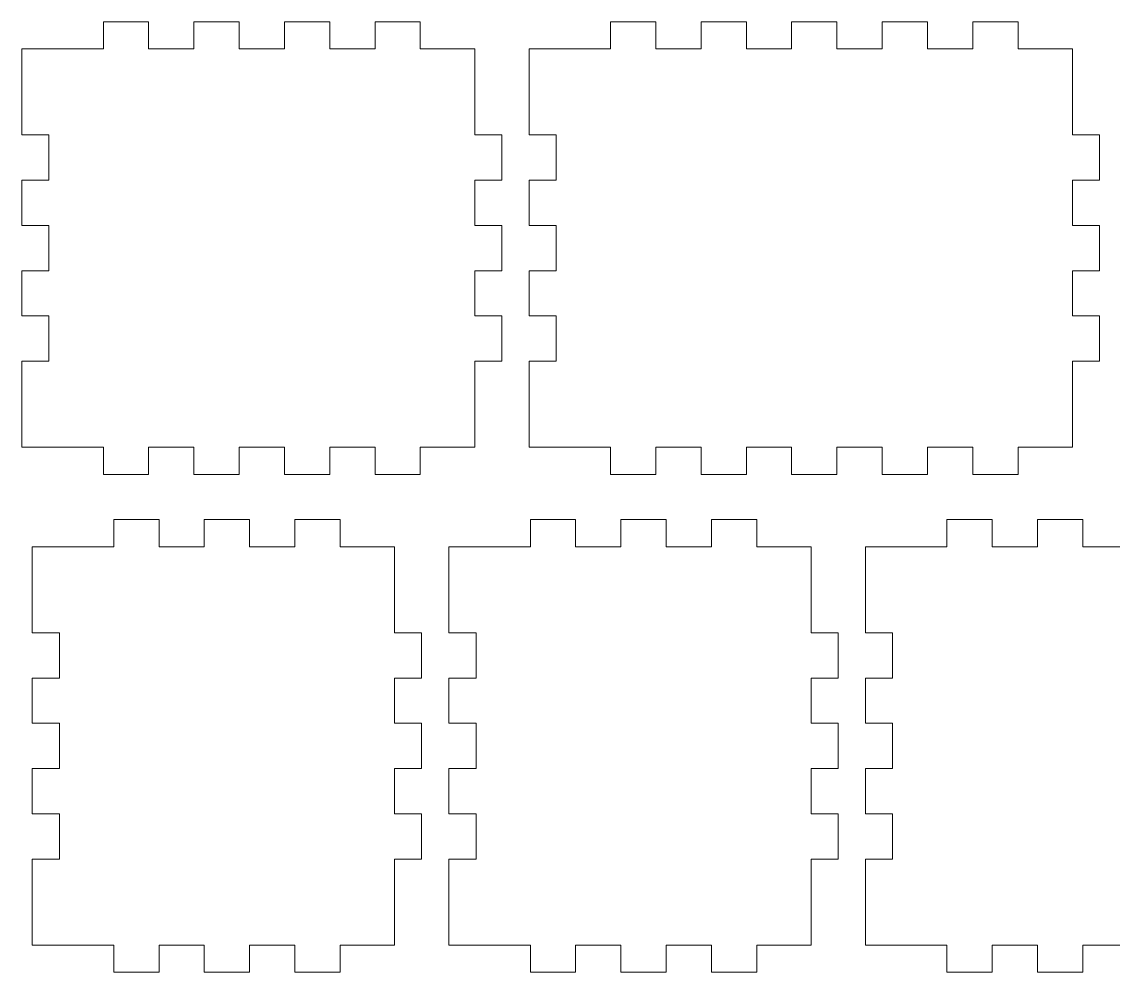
# Model space of a CAD drawing. Header units: centimetres. Extents: x -16 to 372, y -89 to 17.
# Drawn here: x 260.22 to 272.27, y -56.23 to -45.73 of the extents above; entities that cross this region are included whole.
import ezdxf

# ---------------------------------------------------------------- set-up
doc = ezdxf.new("R2010")
doc.units = ezdxf.units.CM
doc.header["$MEASUREMENT"] = 0
doc.layers.add('Capa 1', color=7, linetype='Continuous')

msp = doc.modelspace()

# ---------------------------------------------------------------- linework, layer by layer
at = {"layer": 'Capa 1', "color": 5, "lineweight": 9}
for points, knots in [([(260.21518, -50.43299), (260.21518, -50.43299), (260.86518, -50.43299), (260.86518, -50.43299), (260.86518, -50.43299), (260.86518, -50.43299), (261.11518, -50.43299), (261.11518, -50.43299), (261.11518, -50.43299), (261.11518, -50.43299), (261.11518, -50.73299), (261.11518, -50.73299), (261.11518, -50.73299), (261.11518, -50.73299), (261.61518, -50.73299), (261.61518, -50.73299), (261.61518, -50.73299), (261.61518, -50.73299), (261.61518, -50.43299), (261.61518, -50.43299), (261.61518, -50.43299), (261.61518, -50.43299), (261.86518, -50.43299), (261.86518, -50.43299), (261.86518, -50.43299), (261.86518, -50.43299), (262.11518, -50.43299), (262.11518, -50.43299), (262.11518, -50.43299), (262.11518, -50.43299), (262.11518, -50.73299), (262.11518, -50.73299), (262.11518, -50.73299), (262.11518, -50.73299), (262.61518, -50.73299), (262.61518, -50.73299), (262.61518, -50.73299), (262.61518, -50.73299), (262.61518, -50.43299), (262.61518, -50.43299), (262.61518, -50.43299), (262.61518, -50.43299), (262.86518, -50.43299), (262.86518, -50.43299), (262.86518, -50.43299), (262.86518, -50.43299), (263.11518, -50.43299), (263.11518, -50.43299), (263.11518, -50.43299), (263.11518, -50.43299), (263.11518, -50.73299), (263.11518, -50.73299), (263.11518, -50.73299), (263.11518, -50.73299), (263.61518, -50.73299), (263.61518, -50.73299), (263.61518, -50.73299), (263.61518, -50.73299), (263.61518, -50.43299), (263.61518, -50.43299), (263.61518, -50.43299), (263.61518, -50.43299), (263.86518, -50.43299), (263.86518, -50.43299), (263.86518, -50.43299), (263.86518, -50.43299), (264.11518, -50.43299), (264.11518, -50.43299), (264.11518, -50.43299), (264.11518, -50.43299), (264.11518, -50.73299), (264.11518, -50.73299), (264.11518, -50.73299), (264.11518, -50.73299), (264.61518, -50.73299), (264.61518, -50.73299), (264.61518, -50.73299), (264.61518, -50.73299), (264.61518, -50.43299), (264.61518, -50.43299), (264.61518, -50.43299), (264.61518, -50.43299), (264.86518, -50.43299), (264.86518, -50.43299), (264.86518, -50.43299), (264.86518, -50.43299), (265.21518, -50.43299), (265.21518, -50.43299), (265.21518, -50.43299), (265.21518, -50.43299), (265.21518, -49.73299), (265.21518, -49.73299), (265.21518, -49.73299), (265.21518, -49.73299), (265.21518, -49.48299), (265.21518, -49.48299), (265.21518, -49.48299), (265.21518, -49.48299), (265.51518, -49.48299), (265.51518, -49.48299), (265.51518, -49.48299), (265.51518, -49.48299), (265.51518, -48.98299), (265.51518, -48.98299), (265.51518, -48.98299), (265.51518, -48.98299), (265.21518, -48.98299), (265.21518, -48.98299), (265.21518, -48.98299), (265.21518, -48.98299), (265.21518, -48.73299), (265.21518, -48.73299), (265.21518, -48.73299), (265.21518, -48.73299), (265.21518, -48.48299), (265.21518, -48.48299), (265.21518, -48.48299), (265.21518, -48.48299), (265.51518, -48.48299), (265.51518, -48.48299), (265.51518, -48.48299), (265.51518, -48.48299), (265.51518, -47.98299), (265.51518, -47.98299), (265.51518, -47.98299), (265.51518, -47.98299), (265.21518, -47.98299), (265.21518, -47.98299), (265.21518, -47.98299), (265.21518, -47.98299), (265.21518, -47.73299), (265.21518, -47.73299), (265.21518, -47.73299), (265.21518, -47.73299), (265.21518, -47.48299), (265.21518, -47.48299), (265.21518, -47.48299), (265.21518, -47.48299), (265.51518, -47.48299), (265.51518, -47.48299), (265.51518, -47.48299), (265.51518, -47.48299), (265.51518, -46.98299), (265.51518, -46.98299), (265.51518, -46.98299), (265.51518, -46.98299), (265.21518, -46.98299), (265.21518, -46.98299), (265.21518, -46.98299), (265.21518, -46.98299), (265.21518, -46.73299), (265.21518, -46.73299), (265.21518, -46.73299), (265.21518, -46.73299), (265.21518, -46.03299), (265.21518, -46.03299), (265.21518, -46.03299), (265.21518, -46.03299), (264.86518, -46.03299), (264.86518, -46.03299), (264.86518, -46.03299), (264.86518, -46.03299), (264.61518, -46.03299), (264.61518, -46.03299), (264.61518, -46.03299), (264.61518, -46.03299), (264.61518, -45.73299), (264.61518, -45.73299), (264.61518, -45.73299), (264.61518, -45.73299), (264.11518, -45.73299), (264.11518, -45.73299), (264.11518, -45.73299), (264.11518, -45.73299), (264.11518, -46.03299), (264.11518, -46.03299), (264.11518, -46.03299), (264.11518, -46.03299), (263.86518, -46.03299), (263.86518, -46.03299), (263.86518, -46.03299), (263.86518, -46.03299), (263.61518, -46.03299), (263.61518, -46.03299), (263.61518, -46.03299), (263.61518, -46.03299), (263.61518, -45.73299), (263.61518, -45.73299), (263.61518, -45.73299), (263.61518, -45.73299), (263.11518, -45.73299), (263.11518, -45.73299), (263.11518, -45.73299), (263.11518, -45.73299), (263.11518, -46.03299), (263.11518, -46.03299), (263.11518, -46.03299), (263.11518, -46.03299), (262.86518, -46.03299), (262.86518, -46.03299), (262.86518, -46.03299), (262.86518, -46.03299), (262.61518, -46.03299), (262.61518, -46.03299), (262.61518, -46.03299), (262.61518, -46.03299), (262.61518, -45.73299), (262.61518, -45.73299), (262.61518, -45.73299), (262.61518, -45.73299), (262.11518, -45.73299), (262.11518, -45.73299), (262.11518, -45.73299), (262.11518, -45.73299), (262.11518, -46.03299), (262.11518, -46.03299), (262.11518, -46.03299), (262.11518, -46.03299), (261.86518, -46.03299), (261.86518, -46.03299), (261.86518, -46.03299), (261.86518, -46.03299), (261.61518, -46.03299), (261.61518, -46.03299), (261.61518, -46.03299), (261.61518, -46.03299), (261.61518, -45.73299), (261.61518, -45.73299), (261.61518, -45.73299), (261.61518, -45.73299), (261.11518, -45.73299), (261.11518, -45.73299), (261.11518, -45.73299), (261.11518, -45.73299), (261.11518, -46.03299), (261.11518, -46.03299), (261.11518, -46.03299), (261.11518, -46.03299), (260.86518, -46.03299), (260.86518, -46.03299), (260.86518, -46.03299), (260.86518, -46.03299), (260.21518, -46.03299), (260.21518, -46.03299), (260.21518, -46.03299), (260.21518, -46.03299), (260.21518, -46.73299), (260.21518, -46.73299), (260.21518, -46.73299), (260.21518, -46.73299), (260.21518, -46.98299), (260.21518, -46.98299), (260.21518, -46.98299), (260.21518, -46.98299), (260.51518, -46.98299), (260.51518, -46.98299), (260.51518, -46.98299), (260.51518, -46.98299), (260.51518, -47.48299), (260.51518, -47.48299), (260.51518, -47.48299), (260.51518, -47.48299), (260.21518, -47.48299), (260.21518, -47.48299), (260.21518, -47.48299), (260.21518, -47.48299), (260.21518, -47.73299), (260.21518, -47.73299), (260.21518, -47.73299), (260.21518, -47.73299), (260.21518, -47.98299), (260.21518, -47.98299), (260.21518, -47.98299), (260.21518, -47.98299), (260.51518, -47.98299), (260.51518, -47.98299), (260.51518, -47.98299), (260.51518, -47.98299), (260.51518, -48.48299), (260.51518, -48.48299), (260.51518, -48.48299), (260.51518, -48.48299), (260.21518, -48.48299), (260.21518, -48.48299), (260.21518, -48.48299), (260.21518, -48.48299), (260.21518, -48.73299), (260.21518, -48.73299), (260.21518, -48.73299), (260.21518, -48.73299), (260.21518, -48.98299), (260.21518, -48.98299), (260.21518, -48.98299), (260.21518, -48.98299), (260.51518, -48.98299), (260.51518, -48.98299), (260.51518, -48.98299), (260.51518, -48.98299), (260.51518, -49.48299), (260.51518, -49.48299), (260.51518, -49.48299), (260.51518, -49.48299), (260.21518, -49.48299), (260.21518, -49.48299), (260.21518, -49.48299), (260.21518, -49.48299), (260.21518, -49.73299), (260.21518, -49.73299), (260.21518, -49.73299), (260.21518, -49.73299), (260.21518, -50.43299), (260.21518, -50.43299)], [0, 0, 0, 0, 0.01265823, 0.01265823, 0.01265823, 0.01265823, 0.02531646, 0.02531646, 0.02531646, 0.02531646, 0.03797468, 0.03797468, 0.03797468, 0.03797468, 0.05063291, 0.05063291, 0.05063291, 0.05063291, 0.06329114, 0.06329114, 0.06329114, 0.06329114, 0.07594937, 0.07594937, 0.07594937, 0.07594937, 0.08860759, 0.08860759, 0.08860759, 0.08860759, 0.10126582, 0.10126582, 0.10126582, 0.10126582, 0.11392405, 0.11392405, 0.11392405, 0.11392405, 0.12658228, 0.12658228, 0.12658228, 0.12658228, 0.13924051, 0.13924051, 0.13924051, 0.13924051, 0.15189873, 0.15189873, 0.15189873, 0.15189873, 0.16455696, 0.16455696, 0.16455696, 0.16455696, 0.17721519, 0.17721519, 0.17721519, 0.17721519, 0.18987342, 0.18987342, 0.18987342, 0.18987342, 0.20253165, 0.20253165, 0.20253165, 0.20253165, 0.21518987, 0.21518987, 0.21518987, 0.21518987, 0.2278481, 0.2278481, 0.2278481, 0.2278481, 0.24050633, 0.24050633, 0.24050633, 0.24050633, 0.25316456, 0.25316456, 0.25316456, 0.25316456, 0.26582278, 0.26582278, 0.26582278, 0.26582278, 0.27848101, 0.27848101, 0.27848101, 0.27848101, 0.29113924, 0.29113924, 0.29113924, 0.29113924, 0.30379747, 0.30379747, 0.30379747, 0.30379747, 0.3164557, 0.3164557, 0.3164557, 0.3164557, 0.32911392, 0.32911392, 0.32911392, 0.32911392, 0.34177215, 0.34177215, 0.34177215, 0.34177215, 0.35443038, 0.35443038, 0.35443038, 0.35443038, 0.36708861, 0.36708861, 0.36708861, 0.36708861, 0.37974684, 0.37974684, 0.37974684, 0.37974684, 0.39240506, 0.39240506, 0.39240506, 0.39240506, 0.40506329, 0.40506329, 0.40506329, 0.40506329, 0.41772152, 0.41772152, 0.41772152, 0.41772152, 0.43037975, 0.43037975, 0.43037975, 0.43037975, 0.44303797, 0.44303797, 0.44303797, 0.44303797, 0.4556962, 0.4556962, 0.4556962, 0.4556962, 0.46835443, 0.46835443, 0.46835443, 0.46835443, 0.48101266, 0.48101266, 0.48101266, 0.48101266, 0.49367089, 0.49367089, 0.49367089, 0.49367089, 0.50632911, 0.50632911, 0.50632911, 0.50632911, 0.51898734, 0.51898734, 0.51898734, 0.51898734, 0.53164557, 0.53164557, 0.53164557, 0.53164557, 0.5443038, 0.5443038, 0.5443038, 0.5443038, 0.55696203, 0.55696203, 0.55696203, 0.55696203, 0.56962025, 0.56962025, 0.56962025, 0.56962025, 0.58227848, 0.58227848, 0.58227848, 0.58227848, 0.59493671, 0.59493671, 0.59493671, 0.59493671, 0.60759494, 0.60759494, 0.60759494, 0.60759494, 0.62025316, 0.62025316, 0.62025316, 0.62025316, 0.63291139, 0.63291139, 0.63291139, 0.63291139, 0.64556962, 0.64556962, 0.64556962, 0.64556962, 0.65822785, 0.65822785, 0.65822785, 0.65822785, 0.67088608, 0.67088608, 0.67088608, 0.67088608, 0.6835443, 0.6835443, 0.6835443, 0.6835443, 0.69620253, 0.69620253, 0.69620253, 0.69620253, 0.70886076, 0.70886076, 0.70886076, 0.70886076, 0.72151899, 0.72151899, 0.72151899, 0.72151899, 0.73417722, 0.73417722, 0.73417722, 0.73417722, 0.74683544, 0.74683544, 0.74683544, 0.74683544, 0.75949367, 0.75949367, 0.75949367, 0.75949367, 0.7721519, 0.7721519, 0.7721519, 0.7721519, 0.78481013, 0.78481013, 0.78481013, 0.78481013, 0.79746835, 0.79746835, 0.79746835, 0.79746835, 0.81012658, 0.81012658, 0.81012658, 0.81012658, 0.82278481, 0.82278481, 0.82278481, 0.82278481, 0.83544304, 0.83544304, 0.83544304, 0.83544304, 0.84810127, 0.84810127, 0.84810127, 0.84810127, 0.86075949, 0.86075949, 0.86075949, 0.86075949, 0.87341772, 0.87341772, 0.87341772, 0.87341772, 0.88607595, 0.88607595, 0.88607595, 0.88607595, 0.89873418, 0.89873418, 0.89873418, 0.89873418, 0.91139241, 0.91139241, 0.91139241, 0.91139241, 0.92405063, 0.92405063, 0.92405063, 0.92405063, 0.93670886, 0.93670886, 0.93670886, 0.93670886, 0.94936709, 0.94936709, 0.94936709, 0.94936709, 0.96202532, 0.96202532, 0.96202532, 0.96202532, 0.97468354, 0.97468354, 0.97468354, 0.97468354, 1, 1, 1, 1]), ([(265.81518, -50.43299), (265.81518, -50.43299), (266.46518, -50.43299), (266.46518, -50.43299), (266.46518, -50.43299), (266.46518, -50.43299), (266.71518, -50.43299), (266.71518, -50.43299), (266.71518, -50.43299), (266.71518, -50.43299), (266.71518, -50.73299), (266.71518, -50.73299), (266.71518, -50.73299), (266.71518, -50.73299), (267.21518, -50.73299), (267.21518, -50.73299), (267.21518, -50.73299), (267.21518, -50.73299), (267.21518, -50.43299), (267.21518, -50.43299), (267.21518, -50.43299), (267.21518, -50.43299), (267.46518, -50.43299), (267.46518, -50.43299), (267.46518, -50.43299), (267.46518, -50.43299), (267.71518, -50.43299), (267.71518, -50.43299), (267.71518, -50.43299), (267.71518, -50.43299), (267.71518, -50.73299), (267.71518, -50.73299), (267.71518, -50.73299), (267.71518, -50.73299), (268.21518, -50.73299), (268.21518, -50.73299), (268.21518, -50.73299), (268.21518, -50.73299), (268.21518, -50.43299), (268.21518, -50.43299), (268.21518, -50.43299), (268.21518, -50.43299), (268.46518, -50.43299), (268.46518, -50.43299), (268.46518, -50.43299), (268.46518, -50.43299), (268.71518, -50.43299), (268.71518, -50.43299), (268.71518, -50.43299), (268.71518, -50.43299), (268.71518, -50.73299), (268.71518, -50.73299), (268.71518, -50.73299), (268.71518, -50.73299), (269.21518, -50.73299), (269.21518, -50.73299), (269.21518, -50.73299), (269.21518, -50.73299), (269.21518, -50.43299), (269.21518, -50.43299), (269.21518, -50.43299), (269.21518, -50.43299), (269.46518, -50.43299), (269.46518, -50.43299), (269.46518, -50.43299), (269.46518, -50.43299), (269.71518, -50.43299), (269.71518, -50.43299), (269.71518, -50.43299), (269.71518, -50.43299), (269.71518, -50.73299), (269.71518, -50.73299), (269.71518, -50.73299), (269.71518, -50.73299), (270.21518, -50.73299), (270.21518, -50.73299), (270.21518, -50.73299), (270.21518, -50.73299), (270.21518, -50.43299), (270.21518, -50.43299), (270.21518, -50.43299), (270.21518, -50.43299), (270.46518, -50.43299), (270.46518, -50.43299), (270.46518, -50.43299), (270.46518, -50.43299), (270.71518, -50.43299), (270.71518, -50.43299), (270.71518, -50.43299), (270.71518, -50.43299), (270.71518, -50.73299), (270.71518, -50.73299), (270.71518, -50.73299), (270.71518, -50.73299), (271.21518, -50.73299), (271.21518, -50.73299), (271.21518, -50.73299), (271.21518, -50.73299), (271.21518, -50.43299), (271.21518, -50.43299), (271.21518, -50.43299), (271.21518, -50.43299), (271.46518, -50.43299), (271.46518, -50.43299), (271.46518, -50.43299), (271.46518, -50.43299), (271.81518, -50.43299), (271.81518, -50.43299), (271.81518, -50.43299), (271.81518, -50.43299), (271.81518, -49.73299), (271.81518, -49.73299), (271.81518, -49.73299), (271.81518, -49.73299), (271.81518, -49.48299), (271.81518, -49.48299), (271.81518, -49.48299), (271.81518, -49.48299), (272.11518, -49.48299), (272.11518, -49.48299), (272.11518, -49.48299), (272.11518, -49.48299), (272.11518, -48.98299), (272.11518, -48.98299), (272.11518, -48.98299), (272.11518, -48.98299), (271.81518, -48.98299), (271.81518, -48.98299), (271.81518, -48.98299), (271.81518, -48.98299), (271.81518, -48.73299), (271.81518, -48.73299), (271.81518, -48.73299), (271.81518, -48.73299), (271.81518, -48.48299), (271.81518, -48.48299), (271.81518, -48.48299), (271.81518, -48.48299), (272.11518, -48.48299), (272.11518, -48.48299), (272.11518, -48.48299), (272.11518, -48.48299), (272.11518, -47.98299), (272.11518, -47.98299), (272.11518, -47.98299), (272.11518, -47.98299), (271.81518, -47.98299), (271.81518, -47.98299), (271.81518, -47.98299), (271.81518, -47.98299), (271.81518, -47.73299), (271.81518, -47.73299), (271.81518, -47.73299), (271.81518, -47.73299), (271.81518, -47.48299), (271.81518, -47.48299), (271.81518, -47.48299), (271.81518, -47.48299), (272.11518, -47.48299), (272.11518, -47.48299), (272.11518, -47.48299), (272.11518, -47.48299), (272.11518, -46.98299), (272.11518, -46.98299), (272.11518, -46.98299), (272.11518, -46.98299), (271.81518, -46.98299), (271.81518, -46.98299), (271.81518, -46.98299), (271.81518, -46.98299), (271.81518, -46.73299), (271.81518, -46.73299), (271.81518, -46.73299), (271.81518, -46.73299), (271.81518, -46.03299), (271.81518, -46.03299), (271.81518, -46.03299), (271.81518, -46.03299), (271.46518, -46.03299), (271.46518, -46.03299), (271.46518, -46.03299), (271.46518, -46.03299), (271.21518, -46.03299), (271.21518, -46.03299), (271.21518, -46.03299), (271.21518, -46.03299), (271.21518, -45.73299), (271.21518, -45.73299), (271.21518, -45.73299), (271.21518, -45.73299), (270.71518, -45.73299), (270.71518, -45.73299), (270.71518, -45.73299), (270.71518, -45.73299), (270.71518, -46.03299), (270.71518, -46.03299), (270.71518, -46.03299), (270.71518, -46.03299), (270.46518, -46.03299), (270.46518, -46.03299), (270.46518, -46.03299), (270.46518, -46.03299), (270.21518, -46.03299), (270.21518, -46.03299), (270.21518, -46.03299), (270.21518, -46.03299), (270.21518, -45.73299), (270.21518, -45.73299), (270.21518, -45.73299), (270.21518, -45.73299), (269.71518, -45.73299), (269.71518, -45.73299), (269.71518, -45.73299), (269.71518, -45.73299), (269.71518, -46.03299), (269.71518, -46.03299), (269.71518, -46.03299), (269.71518, -46.03299), (269.46518, -46.03299), (269.46518, -46.03299), (269.46518, -46.03299), (269.46518, -46.03299), (269.21518, -46.03299), (269.21518, -46.03299), (269.21518, -46.03299), (269.21518, -46.03299), (269.21518, -45.73299), (269.21518, -45.73299), (269.21518, -45.73299), (269.21518, -45.73299), (268.71518, -45.73299), (268.71518, -45.73299), (268.71518, -45.73299), (268.71518, -45.73299), (268.71518, -46.03299), (268.71518, -46.03299), (268.71518, -46.03299), (268.71518, -46.03299), (268.46518, -46.03299), (268.46518, -46.03299), (268.46518, -46.03299), (268.46518, -46.03299), (268.21518, -46.03299), (268.21518, -46.03299), (268.21518, -46.03299), (268.21518, -46.03299), (268.21518, -45.73299), (268.21518, -45.73299), (268.21518, -45.73299), (268.21518, -45.73299), (267.71518, -45.73299), (267.71518, -45.73299), (267.71518, -45.73299), (267.71518, -45.73299), (267.71518, -46.03299), (267.71518, -46.03299), (267.71518, -46.03299), (267.71518, -46.03299), (267.46518, -46.03299), (267.46518, -46.03299), (267.46518, -46.03299), (267.46518, -46.03299), (267.21518, -46.03299), (267.21518, -46.03299), (267.21518, -46.03299), (267.21518, -46.03299), (267.21518, -45.73299), (267.21518, -45.73299), (267.21518, -45.73299), (267.21518, -45.73299), (266.71518, -45.73299), (266.71518, -45.73299), (266.71518, -45.73299), (266.71518, -45.73299), (266.71518, -46.03299), (266.71518, -46.03299), (266.71518, -46.03299), (266.71518, -46.03299), (266.46518, -46.03299), (266.46518, -46.03299), (266.46518, -46.03299), (266.46518, -46.03299), (265.81518, -46.03299), (265.81518, -46.03299), (265.81518, -46.03299), (265.81518, -46.03299), (265.81518, -46.73299), (265.81518, -46.73299), (265.81518, -46.73299), (265.81518, -46.73299), (265.81518, -46.98299), (265.81518, -46.98299), (265.81518, -46.98299), (265.81518, -46.98299), (266.11518, -46.98299), (266.11518, -46.98299), (266.11518, -46.98299), (266.11518, -46.98299), (266.11518, -47.48299), (266.11518, -47.48299), (266.11518, -47.48299), (266.11518, -47.48299), (265.81518, -47.48299), (265.81518, -47.48299), (265.81518, -47.48299), (265.81518, -47.48299), (265.81518, -47.73299), (265.81518, -47.73299), (265.81518, -47.73299), (265.81518, -47.73299), (265.81518, -47.98299), (265.81518, -47.98299), (265.81518, -47.98299), (265.81518, -47.98299), (266.11518, -47.98299), (266.11518, -47.98299), (266.11518, -47.98299), (266.11518, -47.98299), (266.11518, -48.48299), (266.11518, -48.48299), (266.11518, -48.48299), (266.11518, -48.48299), (265.81518, -48.48299), (265.81518, -48.48299), (265.81518, -48.48299), (265.81518, -48.48299), (265.81518, -48.73299), (265.81518, -48.73299), (265.81518, -48.73299), (265.81518, -48.73299), (265.81518, -48.98299), (265.81518, -48.98299), (265.81518, -48.98299), (265.81518, -48.98299), (266.11518, -48.98299), (266.11518, -48.98299), (266.11518, -48.98299), (266.11518, -48.98299), (266.11518, -49.48299), (266.11518, -49.48299), (266.11518, -49.48299), (266.11518, -49.48299), (265.81518, -49.48299), (265.81518, -49.48299), (265.81518, -49.48299), (265.81518, -49.48299), (265.81518, -49.73299), (265.81518, -49.73299), (265.81518, -49.73299), (265.81518, -49.73299), (265.81518, -50.43299), (265.81518, -50.43299)], [0, 0, 0, 0, 0.01123596, 0.01123596, 0.01123596, 0.01123596, 0.02247191, 0.02247191, 0.02247191, 0.02247191, 0.03370787, 0.03370787, 0.03370787, 0.03370787, 0.04494382, 0.04494382, 0.04494382, 0.04494382, 0.05617978, 0.05617978, 0.05617978, 0.05617978, 0.06741573, 0.06741573, 0.06741573, 0.06741573, 0.07865169, 0.07865169, 0.07865169, 0.07865169, 0.08988764, 0.08988764, 0.08988764, 0.08988764, 0.1011236, 0.1011236, 0.1011236, 0.1011236, 0.11235955, 0.11235955, 0.11235955, 0.11235955, 0.12359551, 0.12359551, 0.12359551, 0.12359551, 0.13483146, 0.13483146, 0.13483146, 0.13483146, 0.14606742, 0.14606742, 0.14606742, 0.14606742, 0.15730337, 0.15730337, 0.15730337, 0.15730337, 0.16853933, 0.16853933, 0.16853933, 0.16853933, 0.17977528, 0.17977528, 0.17977528, 0.17977528, 0.19101124, 0.19101124, 0.19101124, 0.19101124, 0.20224719, 0.20224719, 0.20224719, 0.20224719, 0.21348315, 0.21348315, 0.21348315, 0.21348315, 0.2247191, 0.2247191, 0.2247191, 0.2247191, 0.23595506, 0.23595506, 0.23595506, 0.23595506, 0.24719101, 0.24719101, 0.24719101, 0.24719101, 0.25842697, 0.25842697, 0.25842697, 0.25842697, 0.26966292, 0.26966292, 0.26966292, 0.26966292, 0.28089888, 0.28089888, 0.28089888, 0.28089888, 0.29213483, 0.29213483, 0.29213483, 0.29213483, 0.30337079, 0.30337079, 0.30337079, 0.30337079, 0.31460674, 0.31460674, 0.31460674, 0.31460674, 0.3258427, 0.3258427, 0.3258427, 0.3258427, 0.33707865, 0.33707865, 0.33707865, 0.33707865, 0.34831461, 0.34831461, 0.34831461, 0.34831461, 0.35955056, 0.35955056, 0.35955056, 0.35955056, 0.37078652, 0.37078652, 0.37078652, 0.37078652, 0.38202247, 0.38202247, 0.38202247, 0.38202247, 0.39325843, 0.39325843, 0.39325843, 0.39325843, 0.40449438, 0.40449438, 0.40449438, 0.40449438, 0.41573034, 0.41573034, 0.41573034, 0.41573034, 0.42696629, 0.42696629, 0.42696629, 0.42696629, 0.43820225, 0.43820225, 0.43820225, 0.43820225, 0.4494382, 0.4494382, 0.4494382, 0.4494382, 0.46067416, 0.46067416, 0.46067416, 0.46067416, 0.47191011, 0.47191011, 0.47191011, 0.47191011, 0.48314607, 0.48314607, 0.48314607, 0.48314607, 0.49438202, 0.49438202, 0.49438202, 0.49438202, 0.50561798, 0.50561798, 0.50561798, 0.50561798, 0.51685393, 0.51685393, 0.51685393, 0.51685393, 0.52808989, 0.52808989, 0.52808989, 0.52808989, 0.53932584, 0.53932584, 0.53932584, 0.53932584, 0.5505618, 0.5505618, 0.5505618, 0.5505618, 0.56179775, 0.56179775, 0.56179775, 0.56179775, 0.57303371, 0.57303371, 0.57303371, 0.57303371, 0.58426966, 0.58426966, 0.58426966, 0.58426966, 0.59550562, 0.59550562, 0.59550562, 0.59550562, 0.60674157, 0.60674157, 0.60674157, 0.60674157, 0.61797753, 0.61797753, 0.61797753, 0.61797753, 0.62921348, 0.62921348, 0.62921348, 0.62921348, 0.64044944, 0.64044944, 0.64044944, 0.64044944, 0.65168539, 0.65168539, 0.65168539, 0.65168539, 0.66292135, 0.66292135, 0.66292135, 0.66292135, 0.6741573, 0.6741573, 0.6741573, 0.6741573, 0.68539326, 0.68539326, 0.68539326, 0.68539326, 0.69662921, 0.69662921, 0.69662921, 0.69662921, 0.70786517, 0.70786517, 0.70786517, 0.70786517, 0.71910112, 0.71910112, 0.71910112, 0.71910112, 0.73033708, 0.73033708, 0.73033708, 0.73033708, 0.74157303, 0.74157303, 0.74157303, 0.74157303, 0.75280899, 0.75280899, 0.75280899, 0.75280899, 0.76404494, 0.76404494, 0.76404494, 0.76404494, 0.7752809, 0.7752809, 0.7752809, 0.7752809, 0.78651685, 0.78651685, 0.78651685, 0.78651685, 0.79775281, 0.79775281, 0.79775281, 0.79775281, 0.80898876, 0.80898876, 0.80898876, 0.80898876, 0.82022472, 0.82022472, 0.82022472, 0.82022472, 0.83146067, 0.83146067, 0.83146067, 0.83146067, 0.84269663, 0.84269663, 0.84269663, 0.84269663, 0.85393258, 0.85393258, 0.85393258, 0.85393258, 0.86516854, 0.86516854, 0.86516854, 0.86516854, 0.87640449, 0.87640449, 0.87640449, 0.87640449, 0.88764045, 0.88764045, 0.88764045, 0.88764045, 0.8988764, 0.8988764, 0.8988764, 0.8988764, 0.91011236, 0.91011236, 0.91011236, 0.91011236, 0.92134831, 0.92134831, 0.92134831, 0.92134831, 0.93258427, 0.93258427, 0.93258427, 0.93258427, 0.94382022, 0.94382022, 0.94382022, 0.94382022, 0.95505618, 0.95505618, 0.95505618, 0.95505618, 0.96629213, 0.96629213, 0.96629213, 0.96629213, 0.97752809, 0.97752809, 0.97752809, 0.97752809, 1, 1, 1, 1]), ([(260.3299, -55.93299), (260.3299, -55.93299), (260.9799, -55.93299), (260.9799, -55.93299), (260.9799, -55.93299), (260.9799, -55.93299), (261.2299, -55.93299), (261.2299, -55.93299), (261.2299, -55.93299), (261.2299, -55.93299), (261.2299, -56.23299), (261.2299, -56.23299), (261.2299, -56.23299), (261.2299, -56.23299), (261.7299, -56.23299), (261.7299, -56.23299), (261.7299, -56.23299), (261.7299, -56.23299), (261.7299, -55.93299), (261.7299, -55.93299), (261.7299, -55.93299), (261.7299, -55.93299), (261.9799, -55.93299), (261.9799, -55.93299), (261.9799, -55.93299), (261.9799, -55.93299), (262.2299, -55.93299), (262.2299, -55.93299), (262.2299, -55.93299), (262.2299, -55.93299), (262.2299, -56.23299), (262.2299, -56.23299), (262.2299, -56.23299), (262.2299, -56.23299), (262.7299, -56.23299), (262.7299, -56.23299), (262.7299, -56.23299), (262.7299, -56.23299), (262.7299, -55.93299), (262.7299, -55.93299), (262.7299, -55.93299), (262.7299, -55.93299), (262.9799, -55.93299), (262.9799, -55.93299), (262.9799, -55.93299), (262.9799, -55.93299), (263.2299, -55.93299), (263.2299, -55.93299), (263.2299, -55.93299), (263.2299, -55.93299), (263.2299, -56.23299), (263.2299, -56.23299), (263.2299, -56.23299), (263.2299, -56.23299), (263.7299, -56.23299), (263.7299, -56.23299), (263.7299, -56.23299), (263.7299, -56.23299), (263.7299, -55.93299), (263.7299, -55.93299), (263.7299, -55.93299), (263.7299, -55.93299), (263.9799, -55.93299), (263.9799, -55.93299), (263.9799, -55.93299), (263.9799, -55.93299), (264.3299, -55.93299), (264.3299, -55.93299), (264.3299, -55.93299), (264.3299, -55.93299), (264.3299, -55.23299), (264.3299, -55.23299), (264.3299, -55.23299), (264.3299, -55.23299), (264.3299, -54.98299), (264.3299, -54.98299), (264.3299, -54.98299), (264.3299, -54.98299), (264.6299, -54.98299), (264.6299, -54.98299), (264.6299, -54.98299), (264.6299, -54.98299), (264.6299, -54.48299), (264.6299, -54.48299), (264.6299, -54.48299), (264.6299, -54.48299), (264.3299, -54.48299), (264.3299, -54.48299), (264.3299, -54.48299), (264.3299, -54.48299), (264.3299, -54.23299), (264.3299, -54.23299), (264.3299, -54.23299), (264.3299, -54.23299), (264.3299, -53.98299), (264.3299, -53.98299), (264.3299, -53.98299), (264.3299, -53.98299), (264.6299, -53.98299), (264.6299, -53.98299), (264.6299, -53.98299), (264.6299, -53.98299), (264.6299, -53.48299), (264.6299, -53.48299), (264.6299, -53.48299), (264.6299, -53.48299), (264.3299, -53.48299), (264.3299, -53.48299), (264.3299, -53.48299), (264.3299, -53.48299), (264.3299, -53.23299), (264.3299, -53.23299), (264.3299, -53.23299), (264.3299, -53.23299), (264.3299, -52.98299), (264.3299, -52.98299), (264.3299, -52.98299), (264.3299, -52.98299), (264.6299, -52.98299), (264.6299, -52.98299), (264.6299, -52.98299), (264.6299, -52.98299), (264.6299, -52.48299), (264.6299, -52.48299), (264.6299, -52.48299), (264.6299, -52.48299), (264.3299, -52.48299), (264.3299, -52.48299), (264.3299, -52.48299), (264.3299, -52.48299), (264.3299, -52.23299), (264.3299, -52.23299), (264.3299, -52.23299), (264.3299, -52.23299), (264.3299, -51.53299), (264.3299, -51.53299), (264.3299, -51.53299), (264.3299, -51.53299), (263.9799, -51.53299), (263.9799, -51.53299), (263.9799, -51.53299), (263.9799, -51.53299), (263.7299, -51.53299), (263.7299, -51.53299), (263.7299, -51.53299), (263.7299, -51.53299), (263.7299, -51.23299), (263.7299, -51.23299), (263.7299, -51.23299), (263.7299, -51.23299), (263.2299, -51.23299), (263.2299, -51.23299), (263.2299, -51.23299), (263.2299, -51.23299), (263.2299, -51.53299), (263.2299, -51.53299), (263.2299, -51.53299), (263.2299, -51.53299), (262.9799, -51.53299), (262.9799, -51.53299), (262.9799, -51.53299), (262.9799, -51.53299), (262.7299, -51.53299), (262.7299, -51.53299), (262.7299, -51.53299), (262.7299, -51.53299), (262.7299, -51.23299), (262.7299, -51.23299), (262.7299, -51.23299), (262.7299, -51.23299), (262.2299, -51.23299), (262.2299, -51.23299), (262.2299, -51.23299), (262.2299, -51.23299), (262.2299, -51.53299), (262.2299, -51.53299), (262.2299, -51.53299), (262.2299, -51.53299), (261.9799, -51.53299), (261.9799, -51.53299), (261.9799, -51.53299), (261.9799, -51.53299), (261.7299, -51.53299), (261.7299, -51.53299), (261.7299, -51.53299), (261.7299, -51.53299), (261.7299, -51.23299), (261.7299, -51.23299), (261.7299, -51.23299), (261.7299, -51.23299), (261.2299, -51.23299), (261.2299, -51.23299), (261.2299, -51.23299), (261.2299, -51.23299), (261.2299, -51.53299), (261.2299, -51.53299), (261.2299, -51.53299), (261.2299, -51.53299), (260.9799, -51.53299), (260.9799, -51.53299), (260.9799, -51.53299), (260.9799, -51.53299), (260.3299, -51.53299), (260.3299, -51.53299), (260.3299, -51.53299), (260.3299, -51.53299), (260.3299, -52.23299), (260.3299, -52.23299), (260.3299, -52.23299), (260.3299, -52.23299), (260.3299, -52.48299), (260.3299, -52.48299), (260.3299, -52.48299), (260.3299, -52.48299), (260.6299, -52.48299), (260.6299, -52.48299), (260.6299, -52.48299), (260.6299, -52.48299), (260.6299, -52.98299), (260.6299, -52.98299), (260.6299, -52.98299), (260.6299, -52.98299), (260.3299, -52.98299), (260.3299, -52.98299), (260.3299, -52.98299), (260.3299, -52.98299), (260.3299, -53.23299), (260.3299, -53.23299), (260.3299, -53.23299), (260.3299, -53.23299), (260.3299, -53.48299), (260.3299, -53.48299), (260.3299, -53.48299), (260.3299, -53.48299), (260.6299, -53.48299), (260.6299, -53.48299), (260.6299, -53.48299), (260.6299, -53.48299), (260.6299, -53.98299), (260.6299, -53.98299), (260.6299, -53.98299), (260.6299, -53.98299), (260.3299, -53.98299), (260.3299, -53.98299), (260.3299, -53.98299), (260.3299, -53.98299), (260.3299, -54.23299), (260.3299, -54.23299), (260.3299, -54.23299), (260.3299, -54.23299), (260.3299, -54.48299), (260.3299, -54.48299), (260.3299, -54.48299), (260.3299, -54.48299), (260.6299, -54.48299), (260.6299, -54.48299), (260.6299, -54.48299), (260.6299, -54.48299), (260.6299, -54.98299), (260.6299, -54.98299), (260.6299, -54.98299), (260.6299, -54.98299), (260.3299, -54.98299), (260.3299, -54.98299), (260.3299, -54.98299), (260.3299, -54.98299), (260.3299, -55.23299), (260.3299, -55.23299), (260.3299, -55.23299), (260.3299, -55.23299), (260.3299, -55.93299), (260.3299, -55.93299)], [0, 0, 0, 0, 0.01449275, 0.01449275, 0.01449275, 0.01449275, 0.02898551, 0.02898551, 0.02898551, 0.02898551, 0.04347826, 0.04347826, 0.04347826, 0.04347826, 0.05797101, 0.05797101, 0.05797101, 0.05797101, 0.07246377, 0.07246377, 0.07246377, 0.07246377, 0.08695652, 0.08695652, 0.08695652, 0.08695652, 0.10144928, 0.10144928, 0.10144928, 0.10144928, 0.11594203, 0.11594203, 0.11594203, 0.11594203, 0.13043478, 0.13043478, 0.13043478, 0.13043478, 0.14492754, 0.14492754, 0.14492754, 0.14492754, 0.15942029, 0.15942029, 0.15942029, 0.15942029, 0.17391304, 0.17391304, 0.17391304, 0.17391304, 0.1884058, 0.1884058, 0.1884058, 0.1884058, 0.20289855, 0.20289855, 0.20289855, 0.20289855, 0.2173913, 0.2173913, 0.2173913, 0.2173913, 0.23188406, 0.23188406, 0.23188406, 0.23188406, 0.24637681, 0.24637681, 0.24637681, 0.24637681, 0.26086957, 0.26086957, 0.26086957, 0.26086957, 0.27536232, 0.27536232, 0.27536232, 0.27536232, 0.28985507, 0.28985507, 0.28985507, 0.28985507, 0.30434783, 0.30434783, 0.30434783, 0.30434783, 0.31884058, 0.31884058, 0.31884058, 0.31884058, 0.33333333, 0.33333333, 0.33333333, 0.33333333, 0.34782609, 0.34782609, 0.34782609, 0.34782609, 0.36231884, 0.36231884, 0.36231884, 0.36231884, 0.37681159, 0.37681159, 0.37681159, 0.37681159, 0.39130435, 0.39130435, 0.39130435, 0.39130435, 0.4057971, 0.4057971, 0.4057971, 0.4057971, 0.42028986, 0.42028986, 0.42028986, 0.42028986, 0.43478261, 0.43478261, 0.43478261, 0.43478261, 0.44927536, 0.44927536, 0.44927536, 0.44927536, 0.46376812, 0.46376812, 0.46376812, 0.46376812, 0.47826087, 0.47826087, 0.47826087, 0.47826087, 0.49275362, 0.49275362, 0.49275362, 0.49275362, 0.50724638, 0.50724638, 0.50724638, 0.50724638, 0.52173913, 0.52173913, 0.52173913, 0.52173913, 0.53623188, 0.53623188, 0.53623188, 0.53623188, 0.55072464, 0.55072464, 0.55072464, 0.55072464, 0.56521739, 0.56521739, 0.56521739, 0.56521739, 0.57971014, 0.57971014, 0.57971014, 0.57971014, 0.5942029, 0.5942029, 0.5942029, 0.5942029, 0.60869565, 0.60869565, 0.60869565, 0.60869565, 0.62318841, 0.62318841, 0.62318841, 0.62318841, 0.63768116, 0.63768116, 0.63768116, 0.63768116, 0.65217391, 0.65217391, 0.65217391, 0.65217391, 0.66666667, 0.66666667, 0.66666667, 0.66666667, 0.68115942, 0.68115942, 0.68115942, 0.68115942, 0.69565217, 0.69565217, 0.69565217, 0.69565217, 0.71014493, 0.71014493, 0.71014493, 0.71014493, 0.72463768, 0.72463768, 0.72463768, 0.72463768, 0.73913043, 0.73913043, 0.73913043, 0.73913043, 0.75362319, 0.75362319, 0.75362319, 0.75362319, 0.76811594, 0.76811594, 0.76811594, 0.76811594, 0.7826087, 0.7826087, 0.7826087, 0.7826087, 0.79710145, 0.79710145, 0.79710145, 0.79710145, 0.8115942, 0.8115942, 0.8115942, 0.8115942, 0.82608696, 0.82608696, 0.82608696, 0.82608696, 0.84057971, 0.84057971, 0.84057971, 0.84057971, 0.85507246, 0.85507246, 0.85507246, 0.85507246, 0.86956522, 0.86956522, 0.86956522, 0.86956522, 0.88405797, 0.88405797, 0.88405797, 0.88405797, 0.89855072, 0.89855072, 0.89855072, 0.89855072, 0.91304348, 0.91304348, 0.91304348, 0.91304348, 0.92753623, 0.92753623, 0.92753623, 0.92753623, 0.94202899, 0.94202899, 0.94202899, 0.94202899, 0.95652174, 0.95652174, 0.95652174, 0.95652174, 0.97101449, 0.97101449, 0.97101449, 0.97101449, 1, 1, 1, 1]), ([(264.9299, -55.93299), (264.9299, -55.93299), (265.5799, -55.93299), (265.5799, -55.93299), (265.5799, -55.93299), (265.5799, -55.93299), (265.8299, -55.93299), (265.8299, -55.93299), (265.8299, -55.93299), (265.8299, -55.93299), (265.8299, -56.23299), (265.8299, -56.23299), (265.8299, -56.23299), (265.8299, -56.23299), (266.3299, -56.23299), (266.3299, -56.23299), (266.3299, -56.23299), (266.3299, -56.23299), (266.3299, -55.93299), (266.3299, -55.93299), (266.3299, -55.93299), (266.3299, -55.93299), (266.5799, -55.93299), (266.5799, -55.93299), (266.5799, -55.93299), (266.5799, -55.93299), (266.8299, -55.93299), (266.8299, -55.93299), (266.8299, -55.93299), (266.8299, -55.93299), (266.8299, -56.23299), (266.8299, -56.23299), (266.8299, -56.23299), (266.8299, -56.23299), (267.3299, -56.23299), (267.3299, -56.23299), (267.3299, -56.23299), (267.3299, -56.23299), (267.3299, -55.93299), (267.3299, -55.93299), (267.3299, -55.93299), (267.3299, -55.93299), (267.5799, -55.93299), (267.5799, -55.93299), (267.5799, -55.93299), (267.5799, -55.93299), (267.8299, -55.93299), (267.8299, -55.93299), (267.8299, -55.93299), (267.8299, -55.93299), (267.8299, -56.23299), (267.8299, -56.23299), (267.8299, -56.23299), (267.8299, -56.23299), (268.3299, -56.23299), (268.3299, -56.23299), (268.3299, -56.23299), (268.3299, -56.23299), (268.3299, -55.93299), (268.3299, -55.93299), (268.3299, -55.93299), (268.3299, -55.93299), (268.5799, -55.93299), (268.5799, -55.93299), (268.5799, -55.93299), (268.5799, -55.93299), (268.9299, -55.93299), (268.9299, -55.93299), (268.9299, -55.93299), (268.9299, -55.93299), (268.9299, -55.23299), (268.9299, -55.23299), (268.9299, -55.23299), (268.9299, -55.23299), (268.9299, -54.98299), (268.9299, -54.98299), (268.9299, -54.98299), (268.9299, -54.98299), (269.2299, -54.98299), (269.2299, -54.98299), (269.2299, -54.98299), (269.2299, -54.98299), (269.2299, -54.48299), (269.2299, -54.48299), (269.2299, -54.48299), (269.2299, -54.48299), (268.9299, -54.48299), (268.9299, -54.48299), (268.9299, -54.48299), (268.9299, -54.48299), (268.9299, -54.23299), (268.9299, -54.23299), (268.9299, -54.23299), (268.9299, -54.23299), (268.9299, -53.98299), (268.9299, -53.98299), (268.9299, -53.98299), (268.9299, -53.98299), (269.2299, -53.98299), (269.2299, -53.98299), (269.2299, -53.98299), (269.2299, -53.98299), (269.2299, -53.48299), (269.2299, -53.48299), (269.2299, -53.48299), (269.2299, -53.48299), (268.9299, -53.48299), (268.9299, -53.48299), (268.9299, -53.48299), (268.9299, -53.48299), (268.9299, -53.23299), (268.9299, -53.23299), (268.9299, -53.23299), (268.9299, -53.23299), (268.9299, -52.98299), (268.9299, -52.98299), (268.9299, -52.98299), (268.9299, -52.98299), (269.2299, -52.98299), (269.2299, -52.98299), (269.2299, -52.98299), (269.2299, -52.98299), (269.2299, -52.48299), (269.2299, -52.48299), (269.2299, -52.48299), (269.2299, -52.48299), (268.9299, -52.48299), (268.9299, -52.48299), (268.9299, -52.48299), (268.9299, -52.48299), (268.9299, -52.23299), (268.9299, -52.23299), (268.9299, -52.23299), (268.9299, -52.23299), (268.9299, -51.53299), (268.9299, -51.53299), (268.9299, -51.53299), (268.9299, -51.53299), (268.5799, -51.53299), (268.5799, -51.53299), (268.5799, -51.53299), (268.5799, -51.53299), (268.3299, -51.53299), (268.3299, -51.53299), (268.3299, -51.53299), (268.3299, -51.53299), (268.3299, -51.23299), (268.3299, -51.23299), (268.3299, -51.23299), (268.3299, -51.23299), (267.8299, -51.23299), (267.8299, -51.23299), (267.8299, -51.23299), (267.8299, -51.23299), (267.8299, -51.53299), (267.8299, -51.53299), (267.8299, -51.53299), (267.8299, -51.53299), (267.5799, -51.53299), (267.5799, -51.53299), (267.5799, -51.53299), (267.5799, -51.53299), (267.3299, -51.53299), (267.3299, -51.53299), (267.3299, -51.53299), (267.3299, -51.53299), (267.3299, -51.23299), (267.3299, -51.23299), (267.3299, -51.23299), (267.3299, -51.23299), (266.8299, -51.23299), (266.8299, -51.23299), (266.8299, -51.23299), (266.8299, -51.23299), (266.8299, -51.53299), (266.8299, -51.53299), (266.8299, -51.53299), (266.8299, -51.53299), (266.5799, -51.53299), (266.5799, -51.53299), (266.5799, -51.53299), (266.5799, -51.53299), (266.3299, -51.53299), (266.3299, -51.53299), (266.3299, -51.53299), (266.3299, -51.53299), (266.3299, -51.23299), (266.3299, -51.23299), (266.3299, -51.23299), (266.3299, -51.23299), (265.8299, -51.23299), (265.8299, -51.23299), (265.8299, -51.23299), (265.8299, -51.23299), (265.8299, -51.53299), (265.8299, -51.53299), (265.8299, -51.53299), (265.8299, -51.53299), (265.5799, -51.53299), (265.5799, -51.53299), (265.5799, -51.53299), (265.5799, -51.53299), (264.9299, -51.53299), (264.9299, -51.53299), (264.9299, -51.53299), (264.9299, -51.53299), (264.9299, -52.23299), (264.9299, -52.23299), (264.9299, -52.23299), (264.9299, -52.23299), (264.9299, -52.48299), (264.9299, -52.48299), (264.9299, -52.48299), (264.9299, -52.48299), (265.2299, -52.48299), (265.2299, -52.48299), (265.2299, -52.48299), (265.2299, -52.48299), (265.2299, -52.98299), (265.2299, -52.98299), (265.2299, -52.98299), (265.2299, -52.98299), (264.9299, -52.98299), (264.9299, -52.98299), (264.9299, -52.98299), (264.9299, -52.98299), (264.9299, -53.23299), (264.9299, -53.23299), (264.9299, -53.23299), (264.9299, -53.23299), (264.9299, -53.48299), (264.9299, -53.48299), (264.9299, -53.48299), (264.9299, -53.48299), (265.2299, -53.48299), (265.2299, -53.48299), (265.2299, -53.48299), (265.2299, -53.48299), (265.2299, -53.98299), (265.2299, -53.98299), (265.2299, -53.98299), (265.2299, -53.98299), (264.9299, -53.98299), (264.9299, -53.98299), (264.9299, -53.98299), (264.9299, -53.98299), (264.9299, -54.23299), (264.9299, -54.23299), (264.9299, -54.23299), (264.9299, -54.23299), (264.9299, -54.48299), (264.9299, -54.48299), (264.9299, -54.48299), (264.9299, -54.48299), (265.2299, -54.48299), (265.2299, -54.48299), (265.2299, -54.48299), (265.2299, -54.48299), (265.2299, -54.98299), (265.2299, -54.98299), (265.2299, -54.98299), (265.2299, -54.98299), (264.9299, -54.98299), (264.9299, -54.98299), (264.9299, -54.98299), (264.9299, -54.98299), (264.9299, -55.23299), (264.9299, -55.23299), (264.9299, -55.23299), (264.9299, -55.23299), (264.9299, -55.93299), (264.9299, -55.93299)], [0, 0, 0, 0, 0.01449275, 0.01449275, 0.01449275, 0.01449275, 0.02898551, 0.02898551, 0.02898551, 0.02898551, 0.04347826, 0.04347826, 0.04347826, 0.04347826, 0.05797101, 0.05797101, 0.05797101, 0.05797101, 0.07246377, 0.07246377, 0.07246377, 0.07246377, 0.08695652, 0.08695652, 0.08695652, 0.08695652, 0.10144928, 0.10144928, 0.10144928, 0.10144928, 0.11594203, 0.11594203, 0.11594203, 0.11594203, 0.13043478, 0.13043478, 0.13043478, 0.13043478, 0.14492754, 0.14492754, 0.14492754, 0.14492754, 0.15942029, 0.15942029, 0.15942029, 0.15942029, 0.17391304, 0.17391304, 0.17391304, 0.17391304, 0.1884058, 0.1884058, 0.1884058, 0.1884058, 0.20289855, 0.20289855, 0.20289855, 0.20289855, 0.2173913, 0.2173913, 0.2173913, 0.2173913, 0.23188406, 0.23188406, 0.23188406, 0.23188406, 0.24637681, 0.24637681, 0.24637681, 0.24637681, 0.26086957, 0.26086957, 0.26086957, 0.26086957, 0.27536232, 0.27536232, 0.27536232, 0.27536232, 0.28985507, 0.28985507, 0.28985507, 0.28985507, 0.30434783, 0.30434783, 0.30434783, 0.30434783, 0.31884058, 0.31884058, 0.31884058, 0.31884058, 0.33333333, 0.33333333, 0.33333333, 0.33333333, 0.34782609, 0.34782609, 0.34782609, 0.34782609, 0.36231884, 0.36231884, 0.36231884, 0.36231884, 0.37681159, 0.37681159, 0.37681159, 0.37681159, 0.39130435, 0.39130435, 0.39130435, 0.39130435, 0.4057971, 0.4057971, 0.4057971, 0.4057971, 0.42028986, 0.42028986, 0.42028986, 0.42028986, 0.43478261, 0.43478261, 0.43478261, 0.43478261, 0.44927536, 0.44927536, 0.44927536, 0.44927536, 0.46376812, 0.46376812, 0.46376812, 0.46376812, 0.47826087, 0.47826087, 0.47826087, 0.47826087, 0.49275362, 0.49275362, 0.49275362, 0.49275362, 0.50724638, 0.50724638, 0.50724638, 0.50724638, 0.52173913, 0.52173913, 0.52173913, 0.52173913, 0.53623188, 0.53623188, 0.53623188, 0.53623188, 0.55072464, 0.55072464, 0.55072464, 0.55072464, 0.56521739, 0.56521739, 0.56521739, 0.56521739, 0.57971014, 0.57971014, 0.57971014, 0.57971014, 0.5942029, 0.5942029, 0.5942029, 0.5942029, 0.60869565, 0.60869565, 0.60869565, 0.60869565, 0.62318841, 0.62318841, 0.62318841, 0.62318841, 0.63768116, 0.63768116, 0.63768116, 0.63768116, 0.65217391, 0.65217391, 0.65217391, 0.65217391, 0.66666667, 0.66666667, 0.66666667, 0.66666667, 0.68115942, 0.68115942, 0.68115942, 0.68115942, 0.69565217, 0.69565217, 0.69565217, 0.69565217, 0.71014493, 0.71014493, 0.71014493, 0.71014493, 0.72463768, 0.72463768, 0.72463768, 0.72463768, 0.73913043, 0.73913043, 0.73913043, 0.73913043, 0.75362319, 0.75362319, 0.75362319, 0.75362319, 0.76811594, 0.76811594, 0.76811594, 0.76811594, 0.7826087, 0.7826087, 0.7826087, 0.7826087, 0.79710145, 0.79710145, 0.79710145, 0.79710145, 0.8115942, 0.8115942, 0.8115942, 0.8115942, 0.82608696, 0.82608696, 0.82608696, 0.82608696, 0.84057971, 0.84057971, 0.84057971, 0.84057971, 0.85507246, 0.85507246, 0.85507246, 0.85507246, 0.86956522, 0.86956522, 0.86956522, 0.86956522, 0.88405797, 0.88405797, 0.88405797, 0.88405797, 0.89855072, 0.89855072, 0.89855072, 0.89855072, 0.91304348, 0.91304348, 0.91304348, 0.91304348, 0.92753623, 0.92753623, 0.92753623, 0.92753623, 0.94202899, 0.94202899, 0.94202899, 0.94202899, 0.95652174, 0.95652174, 0.95652174, 0.95652174, 0.97101449, 0.97101449, 0.97101449, 0.97101449, 1, 1, 1, 1]), ([(269.5299, -55.93299), (269.5299, -55.93299), (270.1799, -55.93299), (270.1799, -55.93299), (270.1799, -55.93299), (270.1799, -55.93299), (270.4299, -55.93299), (270.4299, -55.93299), (270.4299, -55.93299), (270.4299, -55.93299), (270.4299, -56.23299), (270.4299, -56.23299), (270.4299, -56.23299), (270.4299, -56.23299), (270.9299, -56.23299), (270.9299, -56.23299), (270.9299, -56.23299), (270.9299, -56.23299), (270.9299, -55.93299), (270.9299, -55.93299), (270.9299, -55.93299), (270.9299, -55.93299), (271.1799, -55.93299), (271.1799, -55.93299), (271.1799, -55.93299), (271.1799, -55.93299), (271.4299, -55.93299), (271.4299, -55.93299), (271.4299, -55.93299), (271.4299, -55.93299), (271.4299, -56.23299), (271.4299, -56.23299), (271.4299, -56.23299), (271.4299, -56.23299), (271.9299, -56.23299), (271.9299, -56.23299), (271.9299, -56.23299), (271.9299, -56.23299), (271.9299, -55.93299), (271.9299, -55.93299), (271.9299, -55.93299), (271.9299, -55.93299), (272.1799, -55.93299), (272.1799, -55.93299), (272.1799, -55.93299), (272.1799, -55.93299), (272.4299, -55.93299), (272.4299, -55.93299), (272.4299, -55.93299), (272.4299, -55.93299), (272.4299, -56.23299), (272.4299, -56.23299), (272.4299, -56.23299), (272.4299, -56.23299), (272.9299, -56.23299), (272.9299, -56.23299), (272.9299, -56.23299), (272.9299, -56.23299), (272.9299, -55.93299), (272.9299, -55.93299), (272.9299, -55.93299), (272.9299, -55.93299), (273.1799, -55.93299), (273.1799, -55.93299), (273.1799, -55.93299), (273.1799, -55.93299), (273.5299, -55.93299), (273.5299, -55.93299), (273.5299, -55.93299), (273.5299, -55.93299), (273.5299, -55.23299), (273.5299, -55.23299), (273.5299, -55.23299), (273.5299, -55.23299), (273.5299, -54.98299), (273.5299, -54.98299), (273.5299, -54.98299), (273.5299, -54.98299), (273.8299, -54.98299), (273.8299, -54.98299), (273.8299, -54.98299), (273.8299, -54.98299), (273.8299, -54.48299), (273.8299, -54.48299), (273.8299, -54.48299), (273.8299, -54.48299), (273.5299, -54.48299), (273.5299, -54.48299), (273.5299, -54.48299), (273.5299, -54.48299), (273.5299, -54.23299), (273.5299, -54.23299), (273.5299, -54.23299), (273.5299, -54.23299), (273.5299, -53.98299), (273.5299, -53.98299), (273.5299, -53.98299), (273.5299, -53.98299), (273.8299, -53.98299), (273.8299, -53.98299), (273.8299, -53.98299), (273.8299, -53.98299), (273.8299, -53.48299), (273.8299, -53.48299), (273.8299, -53.48299), (273.8299, -53.48299), (273.5299, -53.48299), (273.5299, -53.48299), (273.5299, -53.48299), (273.5299, -53.48299), (273.5299, -53.23299), (273.5299, -53.23299), (273.5299, -53.23299), (273.5299, -53.23299), (273.5299, -52.98299), (273.5299, -52.98299), (273.5299, -52.98299), (273.5299, -52.98299), (273.8299, -52.98299), (273.8299, -52.98299), (273.8299, -52.98299), (273.8299, -52.98299), (273.8299, -52.48299), (273.8299, -52.48299), (273.8299, -52.48299), (273.8299, -52.48299), (273.5299, -52.48299), (273.5299, -52.48299), (273.5299, -52.48299), (273.5299, -52.48299), (273.5299, -52.23299), (273.5299, -52.23299), (273.5299, -52.23299), (273.5299, -52.23299), (273.5299, -51.53299), (273.5299, -51.53299), (273.5299, -51.53299), (273.5299, -51.53299), (273.1799, -51.53299), (273.1799, -51.53299), (273.1799, -51.53299), (273.1799, -51.53299), (272.9299, -51.53299), (272.9299, -51.53299), (272.9299, -51.53299), (272.9299, -51.53299), (272.9299, -51.23299), (272.9299, -51.23299), (272.9299, -51.23299), (272.9299, -51.23299), (272.4299, -51.23299), (272.4299, -51.23299), (272.4299, -51.23299), (272.4299, -51.23299), (272.4299, -51.53299), (272.4299, -51.53299), (272.4299, -51.53299), (272.4299, -51.53299), (272.1799, -51.53299), (272.1799, -51.53299), (272.1799, -51.53299), (272.1799, -51.53299), (271.9299, -51.53299), (271.9299, -51.53299), (271.9299, -51.53299), (271.9299, -51.53299), (271.9299, -51.23299), (271.9299, -51.23299), (271.9299, -51.23299), (271.9299, -51.23299), (271.4299, -51.23299), (271.4299, -51.23299), (271.4299, -51.23299), (271.4299, -51.23299), (271.4299, -51.53299), (271.4299, -51.53299), (271.4299, -51.53299), (271.4299, -51.53299), (271.1799, -51.53299), (271.1799, -51.53299), (271.1799, -51.53299), (271.1799, -51.53299), (270.9299, -51.53299), (270.9299, -51.53299), (270.9299, -51.53299), (270.9299, -51.53299), (270.9299, -51.23299), (270.9299, -51.23299), (270.9299, -51.23299), (270.9299, -51.23299), (270.4299, -51.23299), (270.4299, -51.23299), (270.4299, -51.23299), (270.4299, -51.23299), (270.4299, -51.53299), (270.4299, -51.53299), (270.4299, -51.53299), (270.4299, -51.53299), (270.1799, -51.53299), (270.1799, -51.53299), (270.1799, -51.53299), (270.1799, -51.53299), (269.5299, -51.53299), (269.5299, -51.53299), (269.5299, -51.53299), (269.5299, -51.53299), (269.5299, -52.23299), (269.5299, -52.23299), (269.5299, -52.23299), (269.5299, -52.23299), (269.5299, -52.48299), (269.5299, -52.48299), (269.5299, -52.48299), (269.5299, -52.48299), (269.8299, -52.48299), (269.8299, -52.48299), (269.8299, -52.48299), (269.8299, -52.48299), (269.8299, -52.98299), (269.8299, -52.98299), (269.8299, -52.98299), (269.8299, -52.98299), (269.5299, -52.98299), (269.5299, -52.98299), (269.5299, -52.98299), (269.5299, -52.98299), (269.5299, -53.23299), (269.5299, -53.23299), (269.5299, -53.23299), (269.5299, -53.23299), (269.5299, -53.48299), (269.5299, -53.48299), (269.5299, -53.48299), (269.5299, -53.48299), (269.8299, -53.48299), (269.8299, -53.48299), (269.8299, -53.48299), (269.8299, -53.48299), (269.8299, -53.98299), (269.8299, -53.98299), (269.8299, -53.98299), (269.8299, -53.98299), (269.5299, -53.98299), (269.5299, -53.98299), (269.5299, -53.98299), (269.5299, -53.98299), (269.5299, -54.23299), (269.5299, -54.23299), (269.5299, -54.23299), (269.5299, -54.23299), (269.5299, -54.48299), (269.5299, -54.48299), (269.5299, -54.48299), (269.5299, -54.48299), (269.8299, -54.48299), (269.8299, -54.48299), (269.8299, -54.48299), (269.8299, -54.48299), (269.8299, -54.98299), (269.8299, -54.98299), (269.8299, -54.98299), (269.8299, -54.98299), (269.5299, -54.98299), (269.5299, -54.98299), (269.5299, -54.98299), (269.5299, -54.98299), (269.5299, -55.23299), (269.5299, -55.23299), (269.5299, -55.23299), (269.5299, -55.23299), (269.5299, -55.93299), (269.5299, -55.93299)], [0, 0, 0, 0, 0.01449275, 0.01449275, 0.01449275, 0.01449275, 0.02898551, 0.02898551, 0.02898551, 0.02898551, 0.04347826, 0.04347826, 0.04347826, 0.04347826, 0.05797101, 0.05797101, 0.05797101, 0.05797101, 0.07246377, 0.07246377, 0.07246377, 0.07246377, 0.08695652, 0.08695652, 0.08695652, 0.08695652, 0.10144928, 0.10144928, 0.10144928, 0.10144928, 0.11594203, 0.11594203, 0.11594203, 0.11594203, 0.13043478, 0.13043478, 0.13043478, 0.13043478, 0.14492754, 0.14492754, 0.14492754, 0.14492754, 0.15942029, 0.15942029, 0.15942029, 0.15942029, 0.17391304, 0.17391304, 0.17391304, 0.17391304, 0.1884058, 0.1884058, 0.1884058, 0.1884058, 0.20289855, 0.20289855, 0.20289855, 0.20289855, 0.2173913, 0.2173913, 0.2173913, 0.2173913, 0.23188406, 0.23188406, 0.23188406, 0.23188406, 0.24637681, 0.24637681, 0.24637681, 0.24637681, 0.26086957, 0.26086957, 0.26086957, 0.26086957, 0.27536232, 0.27536232, 0.27536232, 0.27536232, 0.28985507, 0.28985507, 0.28985507, 0.28985507, 0.30434783, 0.30434783, 0.30434783, 0.30434783, 0.31884058, 0.31884058, 0.31884058, 0.31884058, 0.33333333, 0.33333333, 0.33333333, 0.33333333, 0.34782609, 0.34782609, 0.34782609, 0.34782609, 0.36231884, 0.36231884, 0.36231884, 0.36231884, 0.37681159, 0.37681159, 0.37681159, 0.37681159, 0.39130435, 0.39130435, 0.39130435, 0.39130435, 0.4057971, 0.4057971, 0.4057971, 0.4057971, 0.42028986, 0.42028986, 0.42028986, 0.42028986, 0.43478261, 0.43478261, 0.43478261, 0.43478261, 0.44927536, 0.44927536, 0.44927536, 0.44927536, 0.46376812, 0.46376812, 0.46376812, 0.46376812, 0.47826087, 0.47826087, 0.47826087, 0.47826087, 0.49275362, 0.49275362, 0.49275362, 0.49275362, 0.50724638, 0.50724638, 0.50724638, 0.50724638, 0.52173913, 0.52173913, 0.52173913, 0.52173913, 0.53623188, 0.53623188, 0.53623188, 0.53623188, 0.55072464, 0.55072464, 0.55072464, 0.55072464, 0.56521739, 0.56521739, 0.56521739, 0.56521739, 0.57971014, 0.57971014, 0.57971014, 0.57971014, 0.5942029, 0.5942029, 0.5942029, 0.5942029, 0.60869565, 0.60869565, 0.60869565, 0.60869565, 0.62318841, 0.62318841, 0.62318841, 0.62318841, 0.63768116, 0.63768116, 0.63768116, 0.63768116, 0.65217391, 0.65217391, 0.65217391, 0.65217391, 0.66666667, 0.66666667, 0.66666667, 0.66666667, 0.68115942, 0.68115942, 0.68115942, 0.68115942, 0.69565217, 0.69565217, 0.69565217, 0.69565217, 0.71014493, 0.71014493, 0.71014493, 0.71014493, 0.72463768, 0.72463768, 0.72463768, 0.72463768, 0.73913043, 0.73913043, 0.73913043, 0.73913043, 0.75362319, 0.75362319, 0.75362319, 0.75362319, 0.76811594, 0.76811594, 0.76811594, 0.76811594, 0.7826087, 0.7826087, 0.7826087, 0.7826087, 0.79710145, 0.79710145, 0.79710145, 0.79710145, 0.8115942, 0.8115942, 0.8115942, 0.8115942, 0.82608696, 0.82608696, 0.82608696, 0.82608696, 0.84057971, 0.84057971, 0.84057971, 0.84057971, 0.85507246, 0.85507246, 0.85507246, 0.85507246, 0.86956522, 0.86956522, 0.86956522, 0.86956522, 0.88405797, 0.88405797, 0.88405797, 0.88405797, 0.89855072, 0.89855072, 0.89855072, 0.89855072, 0.91304348, 0.91304348, 0.91304348, 0.91304348, 0.92753623, 0.92753623, 0.92753623, 0.92753623, 0.94202899, 0.94202899, 0.94202899, 0.94202899, 0.95652174, 0.95652174, 0.95652174, 0.95652174, 0.97101449, 0.97101449, 0.97101449, 0.97101449, 1, 1, 1, 1])]:
    msp.add_open_spline(points, degree=3, knots=knots, dxfattribs=at)

doc.saveas('drawing.dxf')
